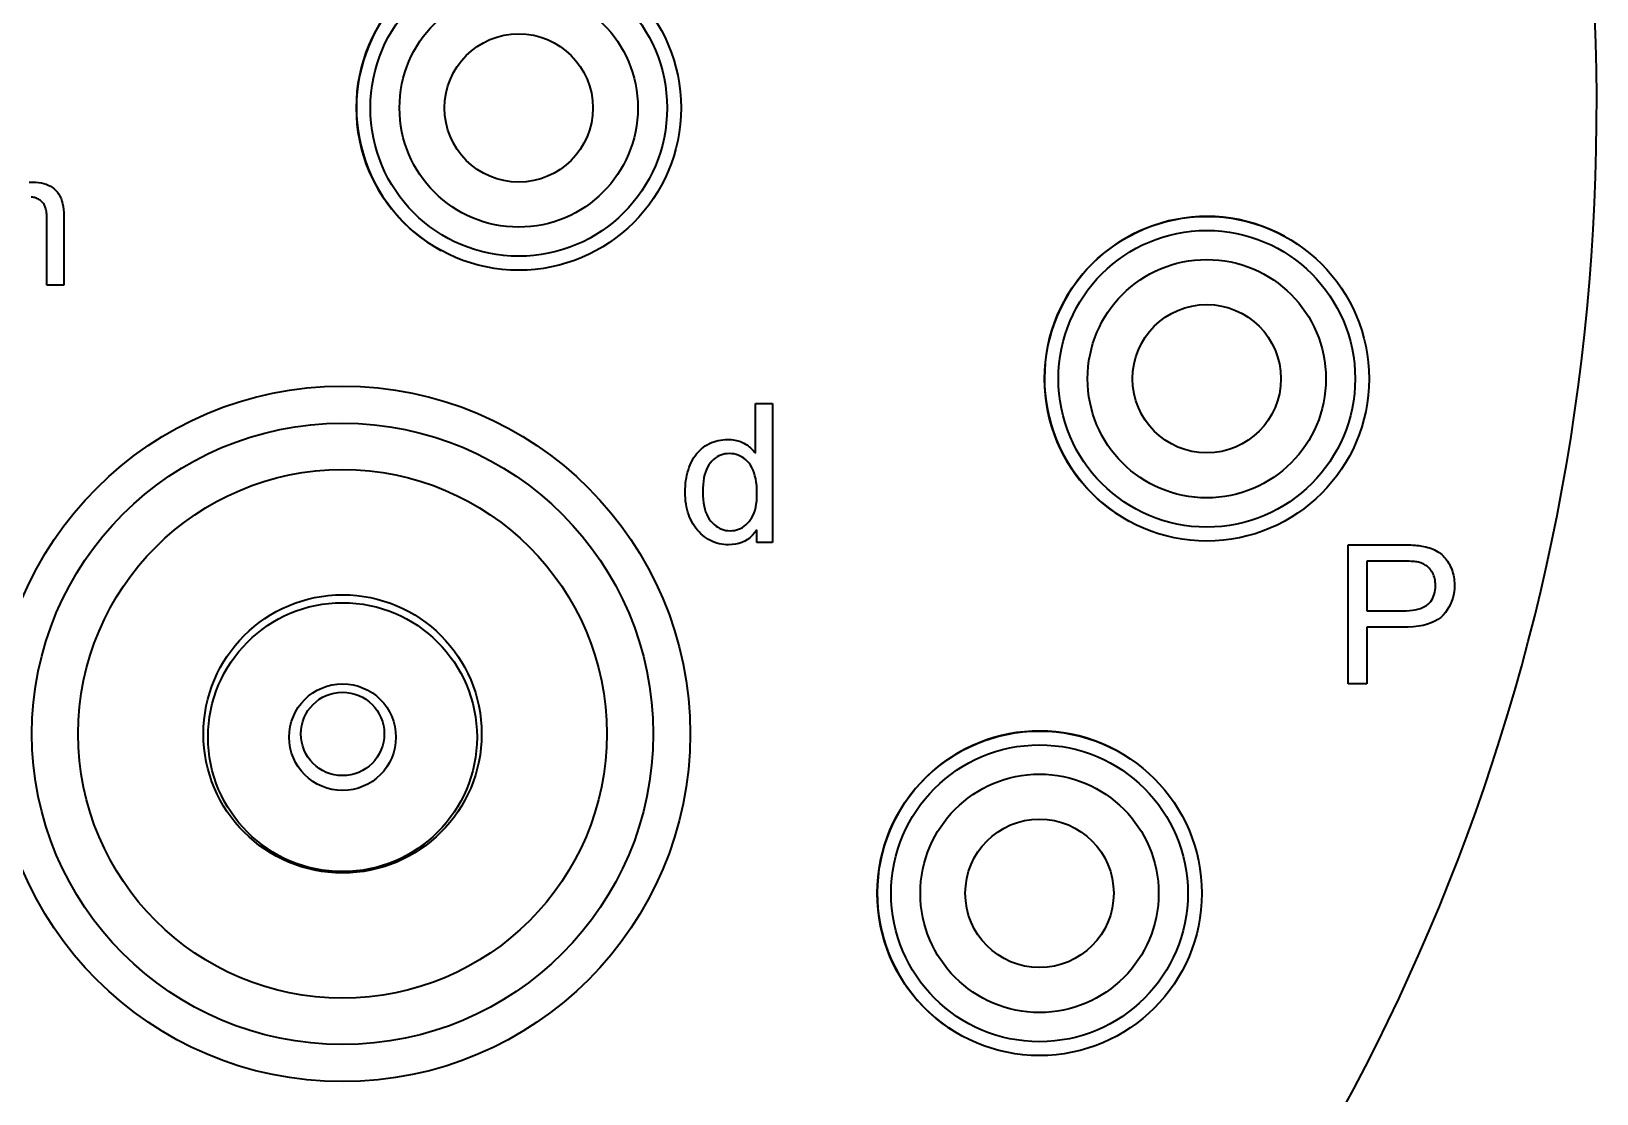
# Model space of a CAD drawing. Extents: x 23 to 472, y 3 to 294.
# Drawn here: x 153.63 to 166.29, y 100.97 to 109.56 of the extents above; entities that cross this region are included whole.
import ezdxf

# ---------------------------------------------------------------- set-up
doc = ezdxf.new("R2010")
doc.units = 0
doc.layers.get('0').update_dxf_attribs({"lineweight": 13})

msp = doc.modelspace()

# ---------------------------------------------------------------- linework, layer by layer
at = {"color": 7, "lineweight": 35, "ltscale": 0.000761284}
msp.add_line((153.6092, 108.3389), (153.6396, 108.3404), dxfattribs=at)
at = {"color": 7, "lineweight": 35, "ltscale": 0.000592478}
msp.add_line((153.6396, 108.3404), (153.6633, 108.3397), dxfattribs=at)
at = {"color": 7, "lineweight": 35, "ltscale": 0.000566431}
msp.add_line((153.6633, 108.3397), (153.6858, 108.3377), dxfattribs=at)
at = {"color": 7, "lineweight": 35, "ltscale": 0.000542668}
msp.add_line((153.6858, 108.3377), (153.7073, 108.3343), dxfattribs=at)
at = {"color": 7, "lineweight": 35, "ltscale": 0.000521556}
msp.add_line((153.7073, 108.3343), (153.7276, 108.3296), dxfattribs=at)
at = {"color": 7, "lineweight": 35, "ltscale": 0.000503546}
msp.add_line((153.7276, 108.3296), (153.7468, 108.3236), dxfattribs=at)
at = {"color": 7, "lineweight": 35, "ltscale": 0.000488373}
msp.add_line((153.7468, 108.3236), (153.7649, 108.3162), dxfattribs=at)
at = {"color": 7, "lineweight": 35, "ltscale": 0.000477024}
msp.add_line((153.7649, 108.3162), (153.7819, 108.3075), dxfattribs=at)
at = {"color": 7, "lineweight": 35, "ltscale": 0.000469473}
msp.add_line((153.7819, 108.3075), (153.7977, 108.2974), dxfattribs=at)
at = {"color": 7, "lineweight": 35, "ltscale": 0.00046572}
msp.add_line((153.7977, 108.2974), (153.8124, 108.286), dxfattribs=at)
at = {"color": 7, "lineweight": 35, "ltscale": 0.000466348}
msp.add_line((153.8124, 108.286), (153.826, 108.2732), dxfattribs=at)
at = {"color": 7, "lineweight": 35, "ltscale": 0.000470375}
msp.add_line((153.826, 108.2732), (153.8384, 108.259), dxfattribs=at)
at = {"color": 7, "lineweight": 35, "ltscale": 0.000478468}
msp.add_line((153.8384, 108.259), (153.8495, 108.2434), dxfattribs=at)
at = {"color": 7, "lineweight": 35, "ltscale": 0.000224025}
msp.add_line((153.6363, 108.2186), (153.6274, 108.2197), dxfattribs=at)
at = {"color": 7, "lineweight": 35, "ltscale": 0.000220048}
msp.add_line((153.645, 108.2171), (153.6363, 108.2186), dxfattribs=at)
at = {"color": 7, "lineweight": 35, "ltscale": 0.000216163}
msp.add_line((153.6534, 108.2151), (153.645, 108.2171), dxfattribs=at)
at = {"color": 7, "lineweight": 35, "ltscale": 0.00021297}
msp.add_line((153.6615, 108.2126), (153.6534, 108.2151), dxfattribs=at)
at = {"color": 7, "lineweight": 35, "ltscale": 0.000210802}
msp.add_line((153.6695, 108.2097), (153.6615, 108.2126), dxfattribs=at)
at = {"color": 7, "lineweight": 35, "ltscale": 0.000209366}
msp.add_line((153.6771, 108.2064), (153.6695, 108.2097), dxfattribs=at)
at = {"color": 7, "lineweight": 35, "ltscale": 0.000208311}
msp.add_line((153.6846, 108.2026), (153.6771, 108.2064), dxfattribs=at)
at = {"color": 7, "lineweight": 35, "ltscale": 0.00020828}
msp.add_line((153.6917, 108.1984), (153.6846, 108.2026), dxfattribs=at)
at = {"color": 7, "lineweight": 35, "ltscale": 0.000206001}
msp.add_line((153.6986, 108.1938), (153.6917, 108.1984), dxfattribs=at)
at = {"color": 7, "lineweight": 35, "ltscale": 0.000201305}
msp.add_line((153.705, 108.1889), (153.6986, 108.1938), dxfattribs=at)
at = {"color": 7, "lineweight": 35, "ltscale": 0.000197156}
msp.add_line((153.711, 108.1838), (153.705, 108.1889), dxfattribs=at)
at = {"color": 7, "lineweight": 35, "ltscale": 0.000194013}
msp.add_line((153.7165, 108.1783), (153.711, 108.1838), dxfattribs=at)
at = {"color": 7, "lineweight": 35, "ltscale": 0.000191508}
msp.add_line((153.7216, 108.1726), (153.7165, 108.1783), dxfattribs=at)
at = {"color": 7, "lineweight": 35, "ltscale": 0.000190274}
msp.add_line((153.7262, 108.1666), (153.7216, 108.1726), dxfattribs=at)
at = {"color": 7, "lineweight": 35, "ltscale": 0.000189323}
msp.add_line((153.7305, 108.1603), (153.7262, 108.1666), dxfattribs=at)
at = {"color": 7, "lineweight": 35, "ltscale": 0.000189825}
msp.add_line((153.7342, 108.1537), (153.7305, 108.1603), dxfattribs=at)
at = {"color": 7, "lineweight": 35, "ltscale": 0.00019091}
msp.add_line((153.7376, 108.1468), (153.7342, 108.1537), dxfattribs=at)
at = {"color": 7, "lineweight": 35, "ltscale": 0.000192755}
msp.add_line((153.7405, 108.1397), (153.7376, 108.1468), dxfattribs=at)
at = {"color": 7, "lineweight": 35, "ltscale": 0.000204194}
msp.add_line((153.743, 108.1319), (153.7405, 108.1397), dxfattribs=at)
at = {"color": 7, "lineweight": 35, "ltscale": 0.000224486}
msp.add_line((153.7453, 108.1232), (153.743, 108.1319), dxfattribs=at)
at = {"color": 7, "lineweight": 35, "ltscale": 0.000491495}
msp.add_line((153.8495, 108.2434), (153.8593, 108.2264), dxfattribs=at)
at = {"color": 7, "lineweight": 35, "ltscale": 0.000508884}
msp.add_line((153.8593, 108.2264), (153.8678, 108.2079), dxfattribs=at)
at = {"color": 7, "lineweight": 35, "ltscale": 0.000530239}
msp.add_line((153.8678, 108.2079), (153.875, 108.1879), dxfattribs=at)
at = {"color": 7, "lineweight": 35, "ltscale": 0.000555052}
msp.add_line((153.875, 108.1879), (153.8808, 108.1665), dxfattribs=at)
at = {"color": 7, "lineweight": 35, "ltscale": 0.000582641}
msp.add_line((153.8808, 108.1665), (153.8854, 108.1437), dxfattribs=at)
at = {"color": 7, "lineweight": 35, "ltscale": 0.000613116}
msp.add_line((153.8854, 108.1437), (153.8887, 108.1194), dxfattribs=at)
at = {"color": 7, "lineweight": 35, "ltscale": 0.000245554}
msp.add_line((153.7473, 108.1136), (153.7453, 108.1232), dxfattribs=at)
at = {"color": 7, "lineweight": 35, "ltscale": 0.000267106}
msp.add_line((153.7491, 108.1031), (153.7473, 108.1136), dxfattribs=at)
at = {"color": 7, "lineweight": 35, "ltscale": 0.000289052}
msp.add_line((153.7506, 108.0916), (153.7491, 108.1031), dxfattribs=at)
at = {"color": 7, "lineweight": 35, "ltscale": 0.000311296}
msp.add_line((153.7518, 108.0792), (153.7506, 108.0916), dxfattribs=at)
at = {"color": 7, "lineweight": 35, "ltscale": 0.000333845}
msp.add_line((153.7527, 108.0659), (153.7518, 108.0792), dxfattribs=at)
at = {"color": 7, "lineweight": 35, "ltscale": 0.000356874}
msp.add_line((153.7534, 108.0516), (153.7527, 108.0659), dxfattribs=at)
at = {"color": 7, "lineweight": 35, "ltscale": 0.000379801}
msp.add_line((153.7538, 108.0365), (153.7534, 108.0516), dxfattribs=at)
at = {"color": 7, "lineweight": 35, "ltscale": 0.00040284}
msp.add_line((153.7539, 108.0203), (153.7538, 108.0365), dxfattribs=at)
at = {"color": 7, "lineweight": 35, "ltscale": 0.012835}
msp.add_line((153.7539, 107.507), (153.7539, 108.0203), dxfattribs=at)
at = {"color": 7, "lineweight": 35, "ltscale": 0.00064588}
msp.add_line((153.8887, 108.1194), (153.8906, 108.0936), dxfattribs=at)
at = {"color": 7, "lineweight": 35, "ltscale": 0.000680258}
msp.add_line((153.8906, 108.0936), (153.8913, 108.0664), dxfattribs=at)
at = {"color": 7, "lineweight": 35, "ltscale": 0.013986}
msp.add_line((153.8913, 108.0664), (153.8913, 107.507), dxfattribs=at)
at = {"color": 7, "lineweight": 35, "ltscale": 0.003434}
for p, q in [((153.8913, 107.507), (153.7539, 107.507)), ((159.4853, 106.551), (159.6227, 106.551))]:
    msp.add_line(p, q, dxfattribs=at)
at = {"color": 7, "lineweight": 35, "ltscale": 0.010091}
msp.add_line((159.4853, 106.1474), (159.4853, 106.551), dxfattribs=at)
at = {"color": 7, "lineweight": 35, "ltscale": 0.028125}
for p, q in [((159.6227, 106.551), (159.6227, 105.426)), ((164.2796, 104.2827), (164.2796, 105.4077))]:
    msp.add_line(p, q, dxfattribs=at)
at = {"color": 7, "lineweight": 35, "ltscale": 0.000474163}
msp.add_line((159.1119, 106.2255), (159.1291, 106.2335), dxfattribs=at)
at = {"color": 7, "lineweight": 35, "ltscale": 0.000472693}
msp.add_line((159.1291, 106.2335), (159.1467, 106.2403), dxfattribs=at)
at = {"color": 7, "lineweight": 35, "ltscale": 0.000473014}
msp.add_line((159.1467, 106.2403), (159.1647, 106.2462), dxfattribs=at)
at = {"color": 7, "lineweight": 35, "ltscale": 0.000474649}
msp.add_line((159.1647, 106.2462), (159.1831, 106.2509), dxfattribs=at)
at = {"color": 7, "lineweight": 35, "ltscale": 0.000477994}
msp.add_line((159.1831, 106.2509), (159.2019, 106.2546), dxfattribs=at)
at = {"color": 7, "lineweight": 35, "ltscale": 0.00048323}
msp.add_line((159.2019, 106.2546), (159.221, 106.2573), dxfattribs=at)
at = {"color": 7, "lineweight": 35, "ltscale": 0.000489956}
msp.add_line((159.221, 106.2573), (159.2406, 106.2589), dxfattribs=at)
at = {"color": 7, "lineweight": 35, "ltscale": 0.000498013}
msp.add_line((159.2406, 106.2589), (159.2605, 106.2594), dxfattribs=at)
at = {"color": 7, "lineweight": 35, "ltscale": 0.000364282}
msp.add_line((159.2605, 106.2594), (159.275, 106.2591), dxfattribs=at)
at = {"color": 7, "lineweight": 35, "ltscale": 0.000357265}
msp.add_line((159.275, 106.2591), (159.2893, 106.2582), dxfattribs=at)
at = {"color": 7, "lineweight": 35, "ltscale": 0.000350354}
msp.add_line((159.2893, 106.2582), (159.3032, 106.2566), dxfattribs=at)
at = {"color": 7, "lineweight": 35, "ltscale": 0.000344478}
msp.add_line((159.3032, 106.2566), (159.3168, 106.2544), dxfattribs=at)
at = {"color": 7, "lineweight": 35, "ltscale": 0.000339141}
msp.add_line((159.3168, 106.2544), (159.3301, 106.2516), dxfattribs=at)
at = {"color": 7, "lineweight": 35, "ltscale": 0.000335264}
msp.add_line((159.3301, 106.2516), (159.3431, 106.2482), dxfattribs=at)
at = {"color": 7, "lineweight": 35, "ltscale": 0.000331596}
msp.add_line((159.3431, 106.2482), (159.3557, 106.2442), dxfattribs=at)
at = {"color": 7, "lineweight": 35, "ltscale": 0.00032941}
msp.add_line((159.3557, 106.2442), (159.368, 106.2395), dxfattribs=at)
at = {"color": 7, "lineweight": 35, "ltscale": 0.00032767}
msp.add_line((159.368, 106.2395), (159.38, 106.2342), dxfattribs=at)
at = {"color": 7, "lineweight": 35, "ltscale": 0.000327045}
msp.add_line((159.38, 106.2342), (159.3917, 106.2283), dxfattribs=at)
at = {"color": 7, "lineweight": 35, "ltscale": 0.000324679}
msp.add_line((159.3917, 106.2283), (159.403, 106.2219), dxfattribs=at)
at = {"color": 7, "lineweight": 35, "ltscale": 0.000506861}
msp.add_line((158.9745, 106.092), (158.9847, 106.1096), dxfattribs=at)
at = {"color": 7, "lineweight": 35, "ltscale": 0.000498252}
msp.add_line((158.9847, 106.1096), (158.9956, 106.1262), dxfattribs=at)
at = {"color": 7, "lineweight": 35, "ltscale": 0.00049083}
msp.add_line((158.9956, 106.1262), (159.0074, 106.1419), dxfattribs=at)
at = {"color": 7, "lineweight": 35, "ltscale": 0.000485418}
msp.add_line((159.0074, 106.1419), (159.02, 106.1567), dxfattribs=at)
at = {"color": 7, "lineweight": 35, "ltscale": 0.000482142}
msp.add_line((159.02, 106.1567), (159.0335, 106.1705), dxfattribs=at)
at = {"color": 7, "lineweight": 35, "ltscale": 0.000480443}
msp.add_line((159.0335, 106.1705), (159.0477, 106.1834), dxfattribs=at)
at = {"color": 7, "lineweight": 35, "ltscale": 0.000480906}
msp.add_line((159.0477, 106.1834), (159.0627, 106.1954), dxfattribs=at)
at = {"color": 7, "lineweight": 35, "ltscale": 0.000483353}
msp.add_line((159.0627, 106.1954), (159.0786, 106.2065), dxfattribs=at)
at = {"color": 7, "lineweight": 35, "ltscale": 0.000482182}
msp.add_line((159.0786, 106.2065), (159.0951, 106.2165), dxfattribs=at)
at = {"color": 7, "lineweight": 35, "ltscale": 0.000477559}
msp.add_line((159.0951, 106.2165), (159.1119, 106.2255), dxfattribs=at)
at = {"color": 7, "lineweight": 35, "ltscale": 0.000446836}
msp.add_line((159.1595, 106.1082), (159.1456, 106.0969), dxfattribs=at)
at = {"color": 7, "lineweight": 35, "ltscale": 0.00043684}
msp.add_line((159.1739, 106.118), (159.1595, 106.1082), dxfattribs=at)
at = {"color": 7, "lineweight": 35, "ltscale": 0.00043009}
msp.add_line((159.189, 106.1263), (159.1739, 106.118), dxfattribs=at)
at = {"color": 7, "lineweight": 35, "ltscale": 0.000427125}
msp.add_line((159.2047, 106.133), (159.189, 106.1263), dxfattribs=at)
at = {"color": 7, "lineweight": 35, "ltscale": 0.000428147}
msp.add_line((159.221, 106.1383), (159.2047, 106.133), dxfattribs=at)
at = {"color": 7, "lineweight": 35, "ltscale": 0.000432925}
msp.add_line((159.2379, 106.1421), (159.221, 106.1383), dxfattribs=at)
at = {"color": 7, "lineweight": 35, "ltscale": 0.000441351}
msp.add_line((159.2554, 106.1443), (159.2379, 106.1421), dxfattribs=at)
at = {"color": 7, "lineweight": 35, "ltscale": 0.000453288}
msp.add_line((159.2735, 106.1451), (159.2554, 106.1443), dxfattribs=at)
at = {"color": 7, "lineweight": 35, "ltscale": 0.000464751}
msp.add_line((159.2921, 106.1443), (159.2735, 106.1451), dxfattribs=at)
at = {"color": 7, "lineweight": 35, "ltscale": 0.000453564}
msp.add_line((159.3101, 106.1419), (159.2921, 106.1443), dxfattribs=at)
at = {"color": 7, "lineweight": 35, "ltscale": 0.000445176}
msp.add_line((159.3275, 106.138), (159.3101, 106.1419), dxfattribs=at)
at = {"color": 7, "lineweight": 35, "ltscale": 0.000441526}
msp.add_line((159.3443, 106.1325), (159.3275, 106.138), dxfattribs=at)
at = {"color": 7, "lineweight": 35, "ltscale": 0.000441269}
msp.add_line((159.3604, 106.1255), (159.3443, 106.1325), dxfattribs=at)
at = {"color": 7, "lineweight": 35, "ltscale": 0.000445117}
msp.add_line((159.376, 106.1169), (159.3604, 106.1255), dxfattribs=at)
at = {"color": 7, "lineweight": 35, "ltscale": 0.000452947}
msp.add_line((159.391, 106.1067), (159.376, 106.1169), dxfattribs=at)
at = {"color": 7, "lineweight": 35, "ltscale": 0.000464224}
msp.add_line((159.4054, 106.095), (159.391, 106.1067), dxfattribs=at)
at = {"color": 7, "lineweight": 35, "ltscale": 0.000319997}
msp.add_line((159.403, 106.2219), (159.4139, 106.2151), dxfattribs=at)
at = {"color": 7, "lineweight": 35, "ltscale": 0.000316319}
msp.add_line((159.4139, 106.2151), (159.4243, 106.208), dxfattribs=at)
at = {"color": 7, "lineweight": 35, "ltscale": 0.00031323}
msp.add_line((159.4243, 106.208), (159.4343, 106.2005), dxfattribs=at)
at = {"color": 7, "lineweight": 35, "ltscale": 0.000310486}
msp.add_line((159.4343, 106.2005), (159.4439, 106.1925), dxfattribs=at)
at = {"color": 7, "lineweight": 35, "ltscale": 0.000308502}
msp.add_line((159.4439, 106.1925), (159.453, 106.1843), dxfattribs=at)
at = {"color": 7, "lineweight": 35, "ltscale": 0.000307102}
msp.add_line((159.453, 106.1843), (159.4617, 106.1756), dxfattribs=at)
at = {"color": 7, "lineweight": 35, "ltscale": 0.000306773}
msp.add_line((159.4617, 106.1756), (159.47, 106.1666), dxfattribs=at)
at = {"color": 7, "lineweight": 35, "ltscale": 0.000306312}
msp.add_line((159.47, 106.1666), (159.4779, 106.1572), dxfattribs=at)
at = {"color": 7, "lineweight": 35, "ltscale": 0.000307104}
msp.add_line((159.4779, 106.1572), (159.4853, 106.1474), dxfattribs=at)
at = {"color": 7, "lineweight": 35, "ltscale": 0.000552502}
msp.add_line((158.9306, 105.971), (158.9358, 105.9925), dxfattribs=at)
at = {"color": 7, "lineweight": 35, "ltscale": 0.000546969}
msp.add_line((158.9358, 105.9925), (158.9419, 106.0135), dxfattribs=at)
at = {"color": 7, "lineweight": 35, "ltscale": 0.000542211}
msp.add_line((158.9419, 106.0135), (158.9489, 106.034), dxfattribs=at)
at = {"color": 7, "lineweight": 35, "ltscale": 0.000538229}
msp.add_line((158.9489, 106.034), (158.9566, 106.0541), dxfattribs=at)
at = {"color": 7, "lineweight": 35, "ltscale": 0.000530096}
msp.add_line((158.9566, 106.0541), (158.9651, 106.0735), dxfattribs=at)
at = {"color": 7, "lineweight": 35, "ltscale": 0.000518198}
msp.add_line((158.9651, 106.0735), (158.9745, 106.092), dxfattribs=at)
at = {"color": 7, "lineweight": 35, "ltscale": 0.000595798}
msp.add_line((159.0801, 105.9958), (159.0733, 105.973), dxfattribs=at)
at = {"color": 7, "lineweight": 35, "ltscale": 0.000564689}
msp.add_line((159.0882, 106.0169), (159.0801, 105.9958), dxfattribs=at)
at = {"color": 7, "lineweight": 35, "ltscale": 0.000536955}
msp.add_line((159.0974, 106.0363), (159.0882, 106.0169), dxfattribs=at)
at = {"color": 7, "lineweight": 35, "ltscale": 0.000513425}
msp.add_line((159.1079, 106.0539), (159.0974, 106.0363), dxfattribs=at)
at = {"color": 7, "lineweight": 35, "ltscale": 0.000494116}
msp.add_line((159.1197, 106.0699), (159.1079, 106.0539), dxfattribs=at)
at = {"color": 7, "lineweight": 35, "ltscale": 0.000477312}
msp.add_line((159.1323, 106.0841), (159.1197, 106.0699), dxfattribs=at)
at = {"color": 7, "lineweight": 35, "ltscale": 0.000460511}
msp.add_line((159.1456, 106.0969), (159.1323, 106.0841), dxfattribs=at)
at = {"color": 7, "lineweight": 35, "ltscale": 0.000479136}
msp.add_line((159.4192, 106.0817), (159.4054, 106.095), dxfattribs=at)
at = {"color": 7, "lineweight": 35, "ltscale": 0.000496937}
msp.add_line((159.4324, 106.0668), (159.4192, 106.0817), dxfattribs=at)
at = {"color": 7, "lineweight": 35, "ltscale": 0.000514649}
msp.add_line((159.4446, 106.0502), (159.4324, 106.0668), dxfattribs=at)
at = {"color": 7, "lineweight": 35, "ltscale": 0.000533642}
msp.add_line((159.4556, 106.0319), (159.4446, 106.0502), dxfattribs=at)
at = {"color": 7, "lineweight": 35, "ltscale": 0.000557795}
msp.add_line((159.4652, 106.0118), (159.4556, 106.0319), dxfattribs=at)
at = {"color": 7, "lineweight": 35, "ltscale": 0.000586016}
msp.add_line((159.4736, 105.9899), (159.4652, 106.0118), dxfattribs=at)
at = {"color": 7, "lineweight": 35, "ltscale": 0.000617672}
msp.add_line((159.4807, 105.9663), (159.4736, 105.9899), dxfattribs=at)
at = {"color": 7, "lineweight": 35, "ltscale": 0.00060432}
msp.add_line((158.9159, 105.8327), (158.9163, 105.8569), dxfattribs=at)
at = {"color": 7, "lineweight": 35, "ltscale": 0.00059389}
msp.add_line((158.9163, 105.8569), (158.9175, 105.8806), dxfattribs=at)
at = {"color": 7, "lineweight": 35, "ltscale": 0.000584149}
msp.add_line((158.9175, 105.8806), (158.9196, 105.9039), dxfattribs=at)
at = {"color": 7, "lineweight": 35, "ltscale": 0.000574917}
msp.add_line((158.9196, 105.9039), (158.9224, 105.9267), dxfattribs=at)
at = {"color": 7, "lineweight": 35, "ltscale": 0.000566452}
msp.add_line((158.9224, 105.9267), (158.9261, 105.9491), dxfattribs=at)
at = {"color": 7, "lineweight": 35, "ltscale": 0.000559178}
msp.add_line((158.9261, 105.9491), (158.9306, 105.971), dxfattribs=at)
at = {"color": 7, "lineweight": 35, "ltscale": 0.000788064}
msp.add_line((159.0585, 105.8643), (159.0579, 105.8327), dxfattribs=at)
at = {"color": 7, "lineweight": 35, "ltscale": 0.000745891}
msp.add_line((159.0604, 105.894), (159.0585, 105.8643), dxfattribs=at)
at = {"color": 7, "lineweight": 35, "ltscale": 0.000705473}
msp.add_line((159.0634, 105.9221), (159.0604, 105.894), dxfattribs=at)
at = {"color": 7, "lineweight": 35, "ltscale": 0.000666582}
msp.add_line((159.0678, 105.9484), (159.0634, 105.9221), dxfattribs=at)
at = {"color": 7, "lineweight": 35, "ltscale": 0.000630085}
msp.add_line((159.0733, 105.973), (159.0678, 105.9484), dxfattribs=at)
at = {"color": 7, "lineweight": 35, "ltscale": 0.000652331}
msp.add_line((159.4865, 105.9408), (159.4807, 105.9663), dxfattribs=at)
at = {"color": 7, "lineweight": 35, "ltscale": 0.000689915}
msp.add_line((159.491, 105.9136), (159.4865, 105.9408), dxfattribs=at)
at = {"color": 7, "lineweight": 35, "ltscale": 0.000729743}
msp.add_line((159.4943, 105.8846), (159.491, 105.9136), dxfattribs=at)
at = {"color": 7, "lineweight": 35, "ltscale": 0.00077113}
msp.add_line((159.4962, 105.8538), (159.4943, 105.8846), dxfattribs=at)
at = {"color": 7, "lineweight": 35, "ltscale": 0.000814414}
msp.add_line((159.4968, 105.8212), (159.4962, 105.8538), dxfattribs=at)
at = {"color": 7, "lineweight": 35, "ltscale": 0.000618382}
msp.add_line((158.9164, 105.808), (158.9159, 105.8327), dxfattribs=at)
at = {"color": 7, "lineweight": 35, "ltscale": 0.0006049}
msp.add_line((158.9177, 105.7838), (158.9164, 105.808), dxfattribs=at)
at = {"color": 7, "lineweight": 35, "ltscale": 0.000592029}
msp.add_line((158.92, 105.7603), (158.9177, 105.7838), dxfattribs=at)
at = {"color": 7, "lineweight": 35, "ltscale": 0.000580422}
msp.add_line((158.9231, 105.7373), (158.92, 105.7603), dxfattribs=at)
at = {"color": 7, "lineweight": 35, "ltscale": 0.000569777}
msp.add_line((158.9271, 105.7148), (158.9231, 105.7373), dxfattribs=at)
at = {"color": 7, "lineweight": 35, "ltscale": 0.00076323}
msp.add_line((159.0579, 105.8327), (159.0585, 105.8022), dxfattribs=at)
at = {"color": 7, "lineweight": 35, "ltscale": 0.000725235}
msp.add_line((159.0585, 105.8022), (159.0605, 105.7733), dxfattribs=at)
at = {"color": 7, "lineweight": 35, "ltscale": 0.000688723}
msp.add_line((159.0605, 105.7733), (159.0638, 105.7459), dxfattribs=at)
at = {"color": 7, "lineweight": 35, "ltscale": 0.000654885}
msp.add_line((159.0638, 105.7459), (159.0684, 105.7201), dxfattribs=at)
at = {"color": 7, "lineweight": 35, "ltscale": 0.000633177}
msp.add_line((159.4867, 105.7121), (159.4911, 105.7371), dxfattribs=at)
at = {"color": 7, "lineweight": 35, "ltscale": 0.000667048}
msp.add_line((159.4911, 105.7371), (159.4943, 105.7636), dxfattribs=at)
at = {"color": 7, "lineweight": 35, "ltscale": 0.000702856}
msp.add_line((159.4943, 105.7636), (159.4962, 105.7916), dxfattribs=at)
at = {"color": 7, "lineweight": 35, "ltscale": 0.000740586}
msp.add_line((159.4962, 105.7916), (159.4968, 105.8212), dxfattribs=at)
at = {"color": 7, "lineweight": 35, "ltscale": 0.000559918}
msp.add_line((158.9321, 105.693), (158.9271, 105.7148), dxfattribs=at)
at = {"color": 7, "lineweight": 35, "ltscale": 0.000551514}
msp.add_line((158.9379, 105.6717), (158.9321, 105.693), dxfattribs=at)
at = {"color": 7, "lineweight": 35, "ltscale": 0.000544227}
msp.add_line((158.9446, 105.651), (158.9379, 105.6717), dxfattribs=at)
at = {"color": 7, "lineweight": 35, "ltscale": 0.000538212}
msp.add_line((158.9523, 105.6309), (158.9446, 105.651), dxfattribs=at)
at = {"color": 7, "lineweight": 35, "ltscale": 0.000533239}
msp.add_line((158.9608, 105.6113), (158.9523, 105.6309), dxfattribs=at)
at = {"color": 7, "lineweight": 35, "ltscale": 0.000525624}
msp.add_line((158.9702, 105.5925), (158.9608, 105.6113), dxfattribs=at)
at = {"color": 7, "lineweight": 35, "ltscale": 0.000622782}
msp.add_line((159.0684, 105.7201), (159.0744, 105.6959), dxfattribs=at)
at = {"color": 7, "lineweight": 35, "ltscale": 0.000593718}
msp.add_line((159.0744, 105.6959), (159.0816, 105.6733), dxfattribs=at)
at = {"color": 7, "lineweight": 35, "ltscale": 0.000567956}
msp.add_line((159.0816, 105.6733), (159.0902, 105.6523), dxfattribs=at)
at = {"color": 7, "lineweight": 35, "ltscale": 0.000545718}
msp.add_line((159.0902, 105.6523), (159.1001, 105.6328), dxfattribs=at)
at = {"color": 7, "lineweight": 35, "ltscale": 0.000527556}
msp.add_line((159.1001, 105.6328), (159.1113, 105.615), dxfattribs=at)
at = {"color": 7, "lineweight": 35, "ltscale": 0.000513882}
msp.add_line((159.1113, 105.615), (159.1239, 105.5987), dxfattribs=at)
at = {"color": 7, "lineweight": 35, "ltscale": 0.000498398}
msp.add_line((159.1239, 105.5987), (159.1373, 105.584), dxfattribs=at)
at = {"color": 7, "lineweight": 35, "ltscale": 0.000477885}
msp.add_line((159.4206, 105.5811), (159.4335, 105.5952), dxfattribs=at)
at = {"color": 7, "lineweight": 35, "ltscale": 0.000492193}
msp.add_line((159.4335, 105.5952), (159.4456, 105.6108), dxfattribs=at)
at = {"color": 7, "lineweight": 35, "ltscale": 0.000506125}
msp.add_line((159.4456, 105.6108), (159.4563, 105.628), dxfattribs=at)
at = {"color": 7, "lineweight": 35, "ltscale": 0.0005246}
msp.add_line((159.4563, 105.628), (159.4658, 105.6467), dxfattribs=at)
at = {"color": 7, "lineweight": 35, "ltscale": 0.000546846}
msp.add_line((159.4658, 105.6467), (159.474, 105.6669), dxfattribs=at)
at = {"color": 7, "lineweight": 35, "ltscale": 0.0005724}
msp.add_line((159.474, 105.6669), (159.481, 105.6887), dxfattribs=at)
at = {"color": 7, "lineweight": 35, "ltscale": 0.000601605}
msp.add_line((159.481, 105.6887), (159.4867, 105.7121), dxfattribs=at)
at = {"color": 7, "lineweight": 35, "ltscale": 0.000515447}
msp.add_line((158.9802, 105.5745), (158.9702, 105.5925), dxfattribs=at)
at = {"color": 7, "lineweight": 35, "ltscale": 0.000506497}
msp.add_line((158.9911, 105.5574), (158.9802, 105.5745), dxfattribs=at)
at = {"color": 7, "lineweight": 35, "ltscale": 0.000499252}
msp.add_line((159.0026, 105.5411), (158.9911, 105.5574), dxfattribs=at)
at = {"color": 7, "lineweight": 35, "ltscale": 0.000493111}
msp.add_line((159.0149, 105.5257), (159.0026, 105.5411), dxfattribs=at)
at = {"color": 7, "lineweight": 35, "ltscale": 0.00048892}
msp.add_line((159.0279, 105.5111), (159.0149, 105.5257), dxfattribs=at)
at = {"color": 7, "lineweight": 35, "ltscale": 0.000485942}
msp.add_line((159.0417, 105.4974), (159.0279, 105.5111), dxfattribs=at)
at = {"color": 7, "lineweight": 35, "ltscale": 0.000484765}
msp.add_line((159.0562, 105.4845), (159.0417, 105.4974), dxfattribs=at)
at = {"color": 7, "lineweight": 35, "ltscale": 0.000485248}
msp.add_line((159.0715, 105.4725), (159.0562, 105.4845), dxfattribs=at)
at = {"color": 7, "lineweight": 35, "ltscale": 0.000487337}
msp.add_line((159.0874, 105.4613), (159.0715, 105.4725), dxfattribs=at)
at = {"color": 7, "lineweight": 35, "ltscale": 0.000479222}
msp.add_line((159.1373, 105.584), (159.1512, 105.5708), dxfattribs=at)
at = {"color": 7, "lineweight": 35, "ltscale": 0.000462251}
msp.add_line((159.1512, 105.5708), (159.1656, 105.5592), dxfattribs=at)
at = {"color": 7, "lineweight": 35, "ltscale": 0.000449056}
msp.add_line((159.1656, 105.5592), (159.1805, 105.5491), dxfattribs=at)
at = {"color": 7, "lineweight": 35, "ltscale": 0.000438896}
msp.add_line((159.1805, 105.5491), (159.1958, 105.5405), dxfattribs=at)
at = {"color": 7, "lineweight": 35, "ltscale": 0.000432066}
msp.add_line((159.1958, 105.5405), (159.2116, 105.5336), dxfattribs=at)
at = {"color": 7, "lineweight": 35, "ltscale": 0.00042922}
msp.add_line((159.2116, 105.5336), (159.2279, 105.5281), dxfattribs=at)
at = {"color": 7, "lineweight": 35, "ltscale": 0.000430151}
msp.add_line((159.2279, 105.5281), (159.2447, 105.5243), dxfattribs=at)
at = {"color": 7, "lineweight": 35, "ltscale": 0.000435049}
msp.add_line((159.2447, 105.5243), (159.2619, 105.5219), dxfattribs=at)
at = {"color": 7, "lineweight": 35, "ltscale": 0.000443302}
msp.add_line((159.2619, 105.5219), (159.2797, 105.5212), dxfattribs=at)
at = {"color": 7, "lineweight": 35, "ltscale": 0.000446431}
msp.add_line((159.2797, 105.5212), (159.2975, 105.5219), dxfattribs=at)
at = {"color": 7, "lineweight": 35, "ltscale": 0.000435848}
msp.add_line((159.2975, 105.5219), (159.3148, 105.5241), dxfattribs=at)
at = {"color": 7, "lineweight": 35, "ltscale": 0.000428931}
msp.add_line((159.3148, 105.5241), (159.3315, 105.5278), dxfattribs=at)
at = {"color": 7, "lineweight": 35, "ltscale": 0.000425338}
msp.add_line((159.3315, 105.5278), (159.3478, 105.533), dxfattribs=at)
at = {"color": 7, "lineweight": 35, "ltscale": 0.000425448}
msp.add_line((159.3478, 105.533), (159.3634, 105.5397), dxfattribs=at)
at = {"color": 7, "lineweight": 35, "ltscale": 0.000429209}
msp.add_line((159.3634, 105.5397), (159.3785, 105.5478), dxfattribs=at)
at = {"color": 7, "lineweight": 35, "ltscale": 0.000436678}
msp.add_line((159.3785, 105.5478), (159.3931, 105.5575), dxfattribs=at)
at = {"color": 7, "lineweight": 35, "ltscale": 0.000447045}
msp.add_line((159.3931, 105.5575), (159.4071, 105.5686), dxfattribs=at)
at = {"color": 7, "lineweight": 35, "ltscale": 0.0004611}
msp.add_line((159.4071, 105.5686), (159.4206, 105.5811), dxfattribs=at)
at = {"color": 7, "lineweight": 35, "ltscale": 0.000660148}
msp.add_line((159.4606, 105.4852), (159.4415, 105.467), dxfattribs=at)
at = {"color": 7, "lineweight": 35, "ltscale": 0.000679087}
msp.add_line((159.4783, 105.5058), (159.4606, 105.4852), dxfattribs=at)
at = {"color": 7, "lineweight": 35, "ltscale": 0.000704459}
msp.add_line((159.4945, 105.5288), (159.4783, 105.5058), dxfattribs=at)
at = {"color": 7, "lineweight": 35, "ltscale": 0.002571}
msp.add_line((159.4945, 105.426), (159.4945, 105.5288), dxfattribs=at)
at = {"color": 7, "lineweight": 35, "ltscale": 0.000485111}
msp.add_line((159.1039, 105.4511), (159.0874, 105.4613), dxfattribs=at)
at = {"color": 7, "lineweight": 35, "ltscale": 0.000478295}
msp.add_line((159.1207, 105.442), (159.1039, 105.4511), dxfattribs=at)
at = {"color": 7, "lineweight": 35, "ltscale": 0.000473555}
msp.add_line((159.1379, 105.4339), (159.1207, 105.442), dxfattribs=at)
at = {"color": 7, "lineweight": 35, "ltscale": 0.000469749}
msp.add_line((159.1553, 105.4269), (159.1379, 105.4339), dxfattribs=at)
at = {"color": 7, "lineweight": 35, "ltscale": 0.000467938}
msp.add_line((159.1731, 105.421), (159.1553, 105.4269), dxfattribs=at)
at = {"color": 7, "lineweight": 35, "ltscale": 0.000467888}
msp.add_line((159.1912, 105.4162), (159.1731, 105.421), dxfattribs=at)
at = {"color": 7, "lineweight": 35, "ltscale": 0.000469286}
msp.add_line((159.2096, 105.4124), (159.1912, 105.4162), dxfattribs=at)
at = {"color": 7, "lineweight": 35, "ltscale": 0.000472304}
msp.add_line((159.2283, 105.4097), (159.2096, 105.4124), dxfattribs=at)
at = {"color": 7, "lineweight": 35, "ltscale": 0.000477184}
msp.add_line((159.2473, 105.4081), (159.2283, 105.4097), dxfattribs=at)
at = {"color": 7, "lineweight": 35, "ltscale": 0.000483412}
msp.add_line((159.2666, 105.4076), (159.2473, 105.4081), dxfattribs=at)
at = {"color": 7, "lineweight": 35, "ltscale": 0.000734482}
msp.add_line((159.296, 105.4088), (159.2666, 105.4076), dxfattribs=at)
at = {"color": 7, "lineweight": 35, "ltscale": 0.00070339}
msp.add_line((159.3239, 105.4124), (159.296, 105.4088), dxfattribs=at)
at = {"color": 7, "lineweight": 35, "ltscale": 0.000678076}
msp.add_line((159.3503, 105.4185), (159.3239, 105.4124), dxfattribs=at)
at = {"color": 7, "lineweight": 35, "ltscale": 0.000659655}
msp.add_line((159.3753, 105.427), (159.3503, 105.4185), dxfattribs=at)
at = {"color": 7, "lineweight": 35, "ltscale": 0.000648084}
msp.add_line((159.3988, 105.4379), (159.3753, 105.427), dxfattribs=at)
at = {"color": 7, "lineweight": 35, "ltscale": 0.000644638}
msp.add_line((159.4209, 105.4512), (159.3988, 105.4379), dxfattribs=at)
at = {"color": 7, "lineweight": 35, "ltscale": 0.000648378}
msp.add_line((159.4415, 105.467), (159.4209, 105.4512), dxfattribs=at)
at = {"color": 7, "lineweight": 35, "ltscale": 0.003204}
msp.add_line((159.6227, 105.426), (159.4945, 105.426), dxfattribs=at)
at = {"color": 7, "lineweight": 35, "ltscale": 0.010609}
msp.add_line((164.2796, 105.4077), (164.704, 105.4077), dxfattribs=at)
at = {"color": 7, "lineweight": 35, "ltscale": 0.000547037}
msp.add_line((164.704, 105.4077), (164.7259, 105.4076), dxfattribs=at)
at = {"color": 7, "lineweight": 35, "ltscale": 0.000520491}
msp.add_line((164.7259, 105.4076), (164.7467, 105.4072), dxfattribs=at)
at = {"color": 7, "lineweight": 35, "ltscale": 0.000493994}
msp.add_line((164.7467, 105.4072), (164.7664, 105.4067), dxfattribs=at)
at = {"color": 7, "lineweight": 35, "ltscale": 0.000468156}
msp.add_line((164.7664, 105.4067), (164.7851, 105.4059), dxfattribs=at)
at = {"color": 7, "lineweight": 35, "ltscale": 0.000441539}
msp.add_line((164.7851, 105.4059), (164.8028, 105.405), dxfattribs=at)
at = {"color": 7, "lineweight": 35, "ltscale": 0.000415608}
msp.add_line((164.8028, 105.405), (164.8194, 105.4038), dxfattribs=at)
at = {"color": 7, "lineweight": 35, "ltscale": 0.000389823}
msp.add_line((164.8194, 105.4038), (164.8349, 105.4024), dxfattribs=at)
at = {"color": 7, "lineweight": 35, "ltscale": 0.000363873}
msp.add_line((164.8349, 105.4024), (164.8494, 105.4008), dxfattribs=at)
at = {"color": 7, "lineweight": 35, "ltscale": 0.000338099}
msp.add_line((164.8494, 105.4008), (164.8628, 105.399), dxfattribs=at)
at = {"color": 7, "lineweight": 35, "ltscale": 0.000312921}
msp.add_line((164.8628, 105.399), (164.8751, 105.3969), dxfattribs=at)
at = {"color": 7, "lineweight": 35, "ltscale": 0.000414585}
msp.add_line((164.8751, 105.3969), (164.8914, 105.3939), dxfattribs=at)
at = {"color": 7, "lineweight": 35, "ltscale": 0.000403902}
msp.add_line((164.8914, 105.3939), (164.9072, 105.3904), dxfattribs=at)
at = {"color": 7, "lineweight": 35, "ltscale": 0.00039376}
msp.add_line((164.9072, 105.3904), (164.9224, 105.3864), dxfattribs=at)
at = {"color": 7, "lineweight": 35, "ltscale": 0.000384256}
msp.add_line((164.9224, 105.3864), (164.9371, 105.3819), dxfattribs=at)
at = {"color": 7, "lineweight": 35, "ltscale": 0.000375718}
msp.add_line((164.9371, 105.3819), (164.9513, 105.3769), dxfattribs=at)
at = {"color": 7, "lineweight": 35, "ltscale": 0.000367209}
msp.add_line((164.9513, 105.3769), (164.9649, 105.3714), dxfattribs=at)
at = {"color": 7, "lineweight": 35, "ltscale": 0.00035974}
msp.add_line((164.9649, 105.3714), (164.978, 105.3654), dxfattribs=at)
at = {"color": 7, "lineweight": 35, "ltscale": 0.00035332}
msp.add_line((164.978, 105.3654), (164.9905, 105.3588), dxfattribs=at)
at = {"color": 7, "lineweight": 35, "ltscale": 0.000347712}
msp.add_line((164.9905, 105.3588), (165.0025, 105.3518), dxfattribs=at)
at = {"color": 7, "lineweight": 35, "ltscale": 0.000342481}
msp.add_line((165.0025, 105.3518), (165.014, 105.3443), dxfattribs=at)
at = {"color": 7, "lineweight": 35, "ltscale": 0.000340765}
msp.add_line((165.014, 105.3443), (165.025, 105.3363), dxfattribs=at)
at = {"color": 7, "lineweight": 35, "ltscale": 0.010053}
msp.add_line((164.4285, 105.2749), (164.4285, 104.8728), dxfattribs=at)
at = {"color": 7, "lineweight": 35, "ltscale": 0.007194}
msp.add_line((164.7163, 105.2749), (164.4285, 105.2749), dxfattribs=at)
at = {"color": 7, "lineweight": 35, "ltscale": 0.000490393}
msp.add_line((164.7359, 105.2748), (164.7163, 105.2749), dxfattribs=at)
at = {"color": 7, "lineweight": 35, "ltscale": 0.000458971}
msp.add_line((164.7542, 105.2745), (164.7359, 105.2748), dxfattribs=at)
at = {"color": 7, "lineweight": 35, "ltscale": 0.00042704}
msp.add_line((164.7713, 105.274), (164.7542, 105.2745), dxfattribs=at)
at = {"color": 7, "lineweight": 35, "ltscale": 0.000395204}
msp.add_line((164.7871, 105.2733), (164.7713, 105.274), dxfattribs=at)
at = {"color": 7, "lineweight": 35, "ltscale": 0.000364058}
msp.add_line((164.8016, 105.2724), (164.7871, 105.2733), dxfattribs=at)
at = {"color": 7, "lineweight": 35, "ltscale": 0.000332407}
msp.add_line((164.8149, 105.2713), (164.8016, 105.2724), dxfattribs=at)
at = {"color": 7, "lineweight": 35, "ltscale": 0.00030104}
msp.add_line((164.8269, 105.27), (164.8149, 105.2713), dxfattribs=at)
at = {"color": 7, "lineweight": 35, "ltscale": 0.000270398}
msp.add_line((164.8376, 105.2685), (164.8269, 105.27), dxfattribs=at)
at = {"color": 7, "lineweight": 35, "ltscale": 0.000239519}
msp.add_line((164.847, 105.2668), (164.8376, 105.2685), dxfattribs=at)
at = {"color": 7, "lineweight": 35, "ltscale": 0.000209388}
msp.add_line((164.8552, 105.2649), (164.847, 105.2668), dxfattribs=at)
at = {"color": 7, "lineweight": 35, "ltscale": 0.000299423}
msp.add_line((164.8666, 105.2614), (164.8552, 105.2649), dxfattribs=at)
at = {"color": 7, "lineweight": 35, "ltscale": 0.000294465}
msp.add_line((164.8776, 105.2571), (164.8666, 105.2614), dxfattribs=at)
at = {"color": 7, "lineweight": 35, "ltscale": 0.000290923}
msp.add_line((164.8881, 105.2522), (164.8776, 105.2571), dxfattribs=at)
at = {"color": 7, "lineweight": 35, "ltscale": 0.000288166}
msp.add_line((164.8982, 105.2466), (164.8881, 105.2522), dxfattribs=at)
at = {"color": 7, "lineweight": 35, "ltscale": 0.000287665}
msp.add_line((164.9078, 105.2403), (164.8982, 105.2466), dxfattribs=at)
at = {"color": 7, "lineweight": 35, "ltscale": 0.000288106}
msp.add_line((164.917, 105.2333), (164.9078, 105.2403), dxfattribs=at)
at = {"color": 7, "lineweight": 35, "ltscale": 0.00029029}
msp.add_line((164.9257, 105.2256), (164.917, 105.2333), dxfattribs=at)
at = {"color": 7, "lineweight": 35, "ltscale": 0.000293752}
msp.add_line((164.934, 105.2173), (164.9257, 105.2256), dxfattribs=at)
at = {"color": 7, "lineweight": 35, "ltscale": 0.000298564}
msp.add_line((164.9418, 105.2083), (164.934, 105.2173), dxfattribs=at)
at = {"color": 7, "lineweight": 35, "ltscale": 0.000341492}
msp.add_line((165.025, 105.3363), (165.0355, 105.3276), dxfattribs=at)
at = {"color": 7, "lineweight": 35, "ltscale": 0.000343389}
msp.add_line((165.0355, 105.3276), (165.0456, 105.3183), dxfattribs=at)
at = {"color": 7, "lineweight": 35, "ltscale": 0.000346785}
msp.add_line((165.0456, 105.3183), (165.0553, 105.3084), dxfattribs=at)
at = {"color": 7, "lineweight": 35, "ltscale": 0.00035034}
msp.add_line((165.0553, 105.3084), (165.0646, 105.2978), dxfattribs=at)
at = {"color": 7, "lineweight": 35, "ltscale": 0.000355329}
msp.add_line((165.0646, 105.2978), (165.0733, 105.2867), dxfattribs=at)
at = {"color": 7, "lineweight": 35, "ltscale": 0.000361592}
msp.add_line((165.0733, 105.2867), (165.0817, 105.2749), dxfattribs=at)
at = {"color": 7, "lineweight": 35, "ltscale": 0.000367932}
msp.add_line((165.0817, 105.2749), (165.0896, 105.2625), dxfattribs=at)
at = {"color": 7, "lineweight": 35, "ltscale": 0.00037592}
msp.add_line((165.0896, 105.2625), (165.0971, 105.2494), dxfattribs=at)
at = {"color": 7, "lineweight": 35, "ltscale": 0.000384257}
msp.add_line((165.0971, 105.2494), (165.1042, 105.2358), dxfattribs=at)
at = {"color": 7, "lineweight": 35, "ltscale": 0.000388021}
msp.add_line((165.1042, 105.2358), (165.1107, 105.2217), dxfattribs=at)
at = {"color": 7, "lineweight": 35, "ltscale": 0.000387881}
msp.add_line((165.1107, 105.2217), (165.1165, 105.2073), dxfattribs=at)
at = {"color": 7, "lineweight": 35, "ltscale": 0.000304713}
msp.add_line((164.9492, 105.1985), (164.9418, 105.2083), dxfattribs=at)
at = {"color": 7, "lineweight": 35, "ltscale": 0.000307403}
msp.add_line((164.9559, 105.1883), (164.9492, 105.1985), dxfattribs=at)
at = {"color": 7, "lineweight": 35, "ltscale": 0.000306742}
msp.add_line((164.962, 105.1776), (164.9559, 105.1883), dxfattribs=at)
at = {"color": 7, "lineweight": 35, "ltscale": 0.000307231}
msp.add_line((164.9674, 105.1666), (164.962, 105.1776), dxfattribs=at)
at = {"color": 7, "lineweight": 35, "ltscale": 0.000309586}
msp.add_line((164.972, 105.1551), (164.9674, 105.1666), dxfattribs=at)
at = {"color": 7, "lineweight": 35, "ltscale": 0.000312758}
msp.add_line((164.9759, 105.1432), (164.972, 105.1551), dxfattribs=at)
at = {"color": 7, "lineweight": 35, "ltscale": 0.000317544}
msp.add_line((164.9791, 105.1309), (164.9759, 105.1432), dxfattribs=at)
at = {"color": 7, "lineweight": 35, "ltscale": 0.000323416}
msp.add_line((164.9816, 105.1182), (164.9791, 105.1309), dxfattribs=at)
at = {"color": 7, "lineweight": 35, "ltscale": 0.000330607}
msp.add_line((164.9834, 105.1051), (164.9816, 105.1182), dxfattribs=at)
at = {"color": 7, "lineweight": 35, "ltscale": 0.000338941}
msp.add_line((164.9845, 105.0916), (164.9834, 105.1051), dxfattribs=at)
at = {"color": 7, "lineweight": 35, "ltscale": 0.000348019}
msp.add_line((164.9848, 105.0777), (164.9845, 105.0916), dxfattribs=at)
at = {"color": 7, "lineweight": 35, "ltscale": 0.000387897}
msp.add_line((165.1165, 105.2073), (165.1216, 105.1926), dxfattribs=at)
at = {"color": 7, "lineweight": 35, "ltscale": 0.000389519}
msp.add_line((165.1216, 105.1926), (165.126, 105.1777), dxfattribs=at)
at = {"color": 7, "lineweight": 35, "ltscale": 0.000391641}
msp.add_line((165.126, 105.1777), (165.1298, 105.1625), dxfattribs=at)
at = {"color": 7, "lineweight": 35, "ltscale": 0.000394948}
msp.add_line((165.1298, 105.1625), (165.1329, 105.147), dxfattribs=at)
at = {"color": 7, "lineweight": 35, "ltscale": 0.000398487}
msp.add_line((165.1329, 105.147), (165.1352, 105.1312), dxfattribs=at)
at = {"color": 7, "lineweight": 35, "ltscale": 0.000403078}
msp.add_line((165.1352, 105.1312), (165.137, 105.1152), dxfattribs=at)
at = {"color": 7, "lineweight": 35, "ltscale": 0.000408794}
msp.add_line((165.137, 105.1152), (165.138, 105.0989), dxfattribs=at)
at = {"color": 7, "lineweight": 35, "ltscale": 0.000414945}
msp.add_line((165.138, 105.0989), (165.1383, 105.0823), dxfattribs=at)
at = {"color": 7, "lineweight": 35, "ltscale": 0.000395286}
msp.add_line((164.946, 104.9497), (164.9551, 104.9627), dxfattribs=at)
at = {"color": 7, "lineweight": 35, "ltscale": 0.000397496}
msp.add_line((164.9551, 104.9627), (164.963, 104.9765), dxfattribs=at)
at = {"color": 7, "lineweight": 35, "ltscale": 0.000402933}
msp.add_line((164.963, 104.9765), (164.9697, 104.9911), dxfattribs=at)
at = {"color": 7, "lineweight": 35, "ltscale": 0.000412336}
msp.add_line((164.9697, 104.9911), (164.9751, 105.0067), dxfattribs=at)
at = {"color": 7, "lineweight": 35, "ltscale": 0.000423979}
msp.add_line((164.9751, 105.0067), (164.9794, 105.0231), dxfattribs=at)
at = {"color": 7, "lineweight": 35, "ltscale": 0.000439176}
msp.add_line((164.9794, 105.0231), (164.9824, 105.0404), dxfattribs=at)
at = {"color": 7, "lineweight": 35, "ltscale": 0.000456883}
msp.add_line((164.9824, 105.0404), (164.9842, 105.0586), dxfattribs=at)
at = {"color": 7, "lineweight": 35, "ltscale": 0.000476604}
msp.add_line((164.9842, 105.0586), (164.9848, 105.0777), dxfattribs=at)
at = {"color": 7, "lineweight": 35, "ltscale": 0.000651497}
msp.add_line((165.1237, 104.9745), (165.1155, 104.9498), dxfattribs=at)
at = {"color": 7, "lineweight": 35, "ltscale": 0.000659894}
msp.add_line((165.1301, 105.0002), (165.1237, 104.9745), dxfattribs=at)
at = {"color": 7, "lineweight": 35, "ltscale": 0.000672093}
msp.add_line((165.1347, 105.0266), (165.1301, 105.0002), dxfattribs=at)
at = {"color": 7, "lineweight": 35, "ltscale": 0.000687792}
msp.add_line((165.1374, 105.054), (165.1347, 105.0266), dxfattribs=at)
at = {"color": 7, "lineweight": 35, "ltscale": 0.000706749}
msp.add_line((165.1383, 105.0823), (165.1374, 105.054), dxfattribs=at)
at = {"color": 7, "lineweight": 35, "ltscale": 0.007271}
msp.add_line((164.4285, 104.8728), (164.7193, 104.8728), dxfattribs=at)
at = {"color": 7, "lineweight": 35, "ltscale": 0.000700517}
msp.add_line((164.7193, 104.8728), (164.7473, 104.8733), dxfattribs=at)
at = {"color": 7, "lineweight": 35, "ltscale": 0.000659847}
msp.add_line((164.7473, 104.8733), (164.7737, 104.8749), dxfattribs=at)
at = {"color": 7, "lineweight": 35, "ltscale": 0.000620459}
msp.add_line((164.7737, 104.8749), (164.7984, 104.8776), dxfattribs=at)
at = {"color": 7, "lineweight": 35, "ltscale": 0.000582715}
msp.add_line((164.7984, 104.8776), (164.8214, 104.8814), dxfattribs=at)
at = {"color": 7, "lineweight": 35, "ltscale": 0.000546509}
msp.add_line((164.8214, 104.8814), (164.8427, 104.8862), dxfattribs=at)
at = {"color": 7, "lineweight": 35, "ltscale": 0.000513019}
msp.add_line((164.8427, 104.8862), (164.8623, 104.8921), dxfattribs=at)
at = {"color": 7, "lineweight": 35, "ltscale": 0.000482431}
msp.add_line((164.8623, 104.8921), (164.8803, 104.8991), dxfattribs=at)
at = {"color": 7, "lineweight": 35, "ltscale": 0.000454485}
msp.add_line((164.8803, 104.8991), (164.8966, 104.9072), dxfattribs=at)
at = {"color": 7, "lineweight": 35, "ltscale": 0.000431313}
msp.add_line((164.8966, 104.9072), (164.9113, 104.9163), dxfattribs=at)
at = {"color": 7, "lineweight": 35, "ltscale": 0.000412557}
msp.add_line((164.9113, 104.9163), (164.9242, 104.9265), dxfattribs=at)
at = {"color": 7, "lineweight": 35, "ltscale": 0.000401211}
msp.add_line((164.9242, 104.9265), (164.9357, 104.9377), dxfattribs=at)
at = {"color": 7, "lineweight": 35, "ltscale": 0.000396489}
msp.add_line((164.9357, 104.9377), (164.946, 104.9497), dxfattribs=at)
at = {"color": 7, "lineweight": 35, "ltscale": 0.000682942}
msp.add_line((165.047, 104.8394), (165.0273, 104.8205), dxfattribs=at)
at = {"color": 7, "lineweight": 35, "ltscale": 0.000667847}
msp.add_line((165.0644, 104.8597), (165.047, 104.8394), dxfattribs=at)
at = {"color": 7, "lineweight": 35, "ltscale": 0.000656944}
msp.add_line((165.0799, 104.8809), (165.0644, 104.8597), dxfattribs=at)
at = {"color": 7, "lineweight": 35, "ltscale": 0.000649501}
msp.add_line((165.0936, 104.903), (165.0799, 104.8809), dxfattribs=at)
at = {"color": 7, "lineweight": 35, "ltscale": 0.000646471}
msp.add_line((165.1054, 104.926), (165.0936, 104.903), dxfattribs=at)
at = {"color": 7, "lineweight": 35, "ltscale": 0.000646985}
msp.add_line((165.1155, 104.9498), (165.1054, 104.926), dxfattribs=at)
at = {"color": 7, "lineweight": 35, "ltscale": 0.011434}
msp.add_line((164.4285, 104.74), (164.4285, 104.2827), dxfattribs=at)
at = {"color": 7, "lineweight": 35, "ltscale": 0.007213}
msp.add_line((164.717, 104.74), (164.4285, 104.74), dxfattribs=at)
at = {"color": 7, "lineweight": 35, "ltscale": 0.001157}
msp.add_line((164.7633, 104.741), (164.717, 104.74), dxfattribs=at)
at = {"color": 7, "lineweight": 35, "ltscale": 0.001085}
msp.add_line((164.8066, 104.744), (164.7633, 104.741), dxfattribs=at)
at = {"color": 7, "lineweight": 35, "ltscale": 0.001017}
msp.add_line((164.847, 104.749), (164.8066, 104.744), dxfattribs=at)
at = {"color": 7, "lineweight": 35, "ltscale": 0.000951307}
msp.add_line((164.8844, 104.7559), (164.847, 104.749), dxfattribs=at)
at = {"color": 7, "lineweight": 35, "ltscale": 0.000890234}
msp.add_line((164.9188, 104.7649), (164.8844, 104.7559), dxfattribs=at)
at = {"color": 7, "lineweight": 35, "ltscale": 0.000834225}
msp.add_line((164.9504, 104.7758), (164.9188, 104.7649), dxfattribs=at)
at = {"color": 7, "lineweight": 35, "ltscale": 0.000784023}
msp.add_line((164.9789, 104.7887), (164.9504, 104.7758), dxfattribs=at)
at = {"color": 7, "lineweight": 35, "ltscale": 0.000741412}
msp.add_line((165.0046, 104.8036), (164.9789, 104.7887), dxfattribs=at)
at = {"color": 7, "lineweight": 35, "ltscale": 0.000707022}
msp.add_line((165.0273, 104.8205), (165.0046, 104.8036), dxfattribs=at)
at = {"color": 7, "lineweight": 35, "ltscale": 0.003722}
msp.add_line((164.4285, 104.2827), (164.2796, 104.2827), dxfattribs=at)
at = {"color": 7, "lineweight": 35}
for centre, radius in [((157.5698, 108.9405), 1.3125), ((157.5698, 108.9405), 1.2), ((157.5698, 108.9405), 0.9638), ((157.5698, 108.9405), 0.6), ((163.1348, 106.7505), 1.3125), ((163.1348, 106.7505), 1.2), ((163.1348, 106.7505), 0.9638), ((163.1348, 106.7505), 0.6), ((156.1448, 103.878), 2.8125), ((156.1448, 103.878), 2.5125), ((156.1448, 103.878), 2.1375), ((156.1448, 103.878), 1.125), ((156.1448, 103.8517), 1.0875), ((156.1448, 103.8517), 0.4313), ((156.1448, 103.878), 0.3375), ((161.7819, 102.5886), 1.3125), ((161.7819, 102.5886), 1.2), ((161.7819, 102.5886), 0.9638), ((161.7819, 102.5886), 0.6)]:
    msp.add_circle(centre, radius, dxfattribs=at)
for centre, radius, start, end in [((149.3198, 108.9405), 16.9688, 92.27977, 447.72023), ((157.5698, 108.9405), 1.3125, 61.35211, 241.35211), ((163.1348, 106.7505), 1.3125, 61.35211, 241.35211), ((161.7819, 102.5886), 1.3125, 61.35211, 241.35211)]:
    msp.add_arc(centre, radius, start, end, dxfattribs=at)

doc.saveas('drawing.dxf')
